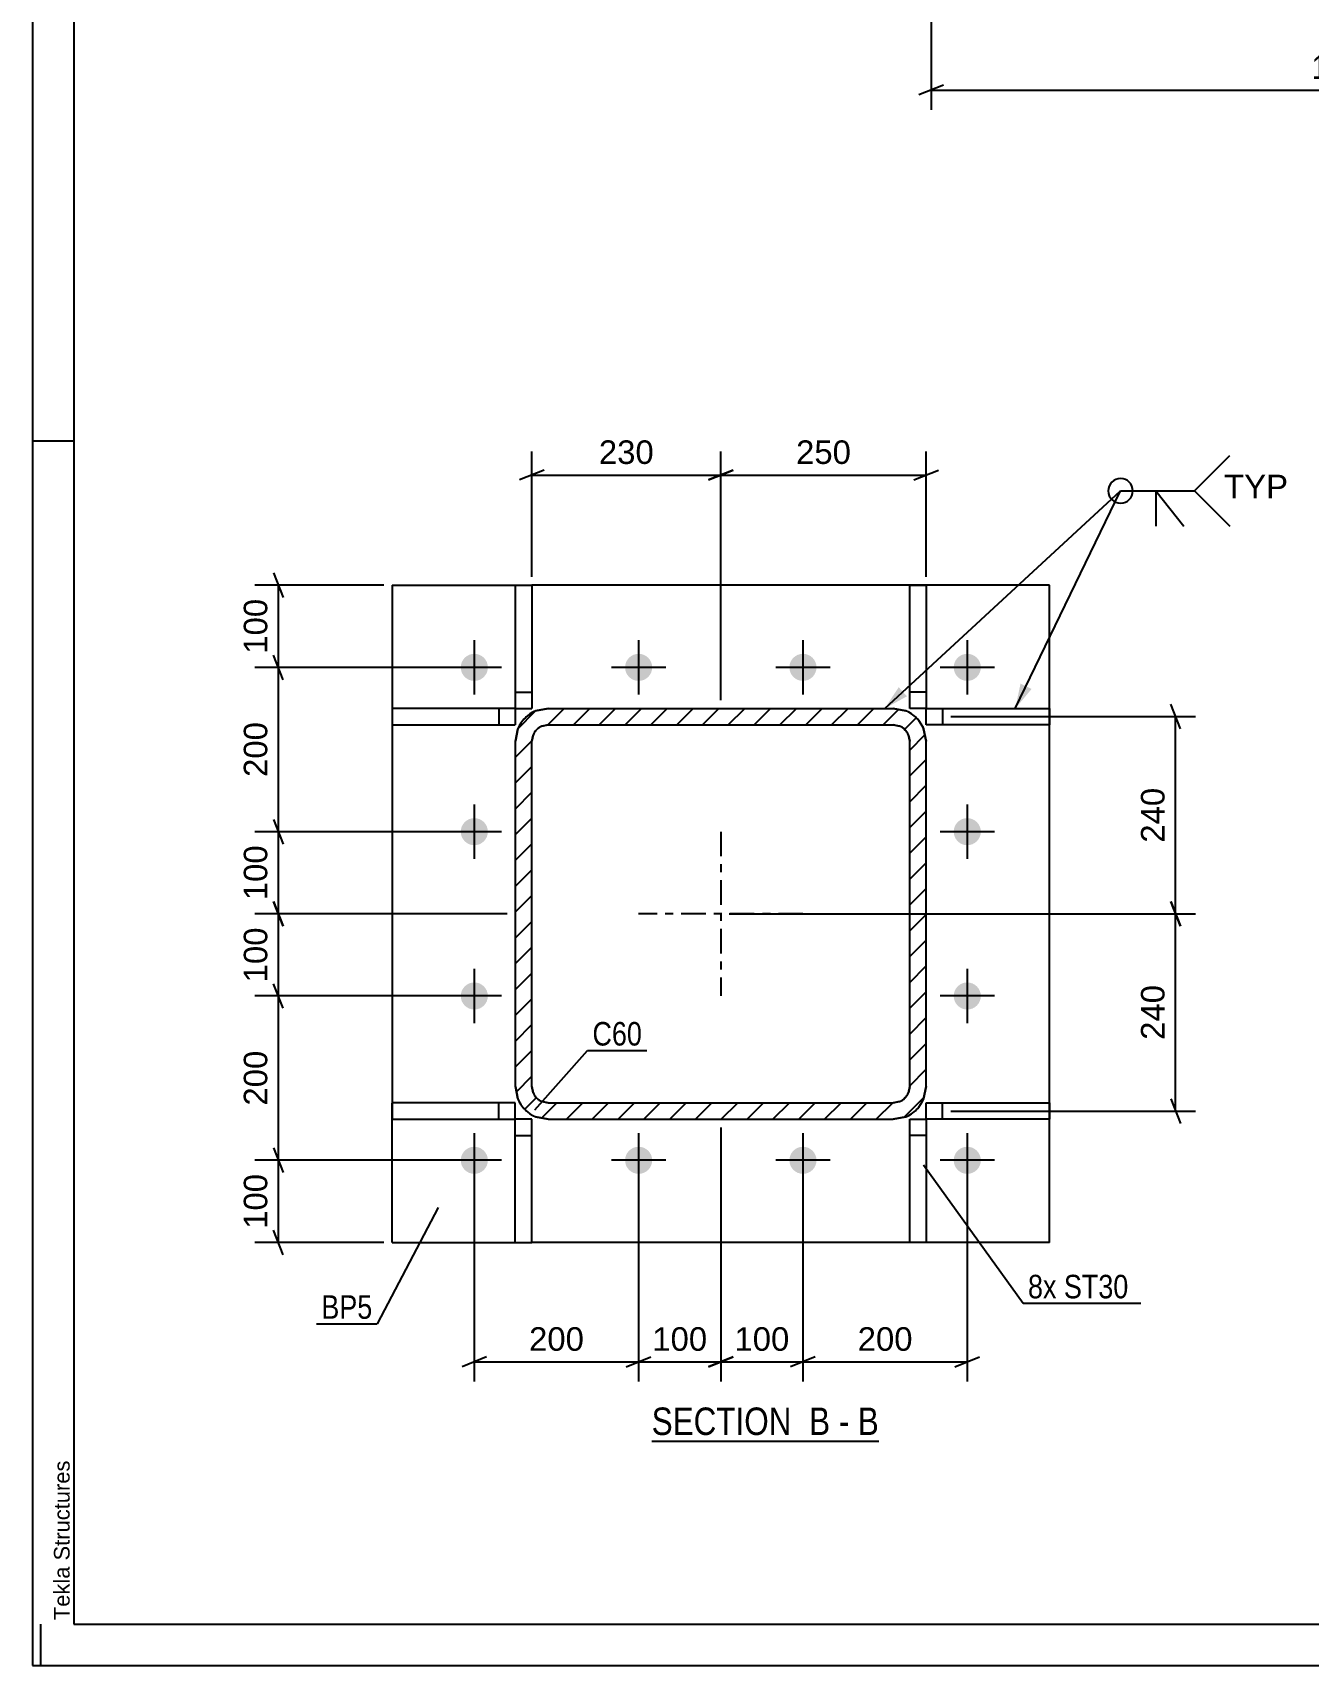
# Model space of a CAD drawing. Header units: millimetres. Extents: x 0 to 2086, y 0 to 594.
# Drawn here: x 0 to 155.3, y 0 to 198.7 of the extents above; entities that cross this region are included whole.
import ezdxf

# ---------------------------------------------------------------- set-up
doc = ezdxf.new("R2010")
doc.units = ezdxf.units.MM
doc.linetypes.add('DXK_LINE_DOT2', pattern=[3.9198, 1.9599, -1.9599])
doc.linetypes.add('DXK_LINE_DOT3', pattern=[5.9187, 2.979, -0.9799, 0.9799, -0.9799])
doc.styles.add('Arial', font='arial.ttf', dxfattribs={"height": 0.2})
doc.styles.add('Arial Narrow', font='ARIALN.TTF', dxfattribs={"height": 0.2})

# ---------------------------------------------------------------- blocks, each defined once
blk = doc.blocks.new('Unknown-284858482-1134')
at = {"color": 5, "linetype": 'Continuous'}
for p, q in [((0, 594), (0, 0)), ((5, 589), (5, 5)), ((5, 149), (0, 149)), ((1, 0), (1, 5)), ((5, 5), (836, 5)), ((0, 0), (841, 0))]:
    blk.add_line(p, q, dxfattribs=at)
at = {"color": 174, "linetype": 'Continuous', "style": 'Arial'}
blk.add_text('Tekla Structures', height=1.9102, rotation=90, dxfattribs=at).set_placement((4.5, 5.5))
blk = doc.blocks.new('Unknown-284858482-11 - 8333')
at = {"color": 6, "linetype": 'Continuous'}
blk.add_line((75.35, 27.29), (103, 27.29), dxfattribs=at)
at = {"color": 0, "linetype": 'Continuous'}
for points in [[(93.46, 28.04), (93.46, 31.54), (75.35, 31.54), (75.35, 28.04)], [(97.07, 28.04), (97.07, 31.54), (94.51, 31.54), (94.51, 28.04)], [(99.39, 28.04), (99.39, 31.54), (98.12, 31.54), (98.12, 28.04)], [(103, 28.04), (103, 31.54), (100.44, 31.54), (100.44, 28.04)]]:
    blk.add_wipeout(points, dxfattribs=at)
at = {"color": 7, "linetype": 'Continuous', "style": 'Arial Narrow'}
for s, p in [('SECTION ', (75.35, 28.04)), ('B', (94.51, 28.04)), ('B', (100.44, 28.04)), ('-', (98.12, 28.04))]:
    blk.add_text(s, height=3.34, dxfattribs=at).set_placement(p)
blk = doc.blocks.new('Part-284858482-8403 - 8333')
at = {"linetype": 'Continuous'}
h = blk.add_hatch(dxfattribs=at)
h.set_pattern_fill('', scale=0.7, style=0, pattern_type=0)
h.set_pattern_definition([(45, (61.2248, 116.163), (-1.571545, 1.571545), [])])
h.paths.add_polyline_path([(62.76, 116.47), (61.22, 116.16), (59.93, 115.3), (59.06, 114), (58.76, 112.47), (58.76, 70.47), (59.06, 68.94), (59.93, 67.64), (61.22, 66.77), (62.76, 66.47), (104.76, 66.47), (106.29, 66.77), (107.58, 67.64), (108.45, 68.94), (108.76, 70.47), (108.76, 112.47), (108.45, 114), (107.58, 115.3), (106.29, 116.16), (104.76, 116.47)])
h.paths.add_polyline_path([(105.52, 114.32), (106.17, 113.88), (106.6, 113.23), (106.76, 112.47), (106.76, 70.47), (106.6, 69.7), (106.17, 69.05), (105.52, 68.62), (104.76, 68.47), (62.76, 68.47), (61.99, 68.62), (61.34, 69.05), (60.91, 69.7), (60.76, 70.47), (60.76, 112.47), (60.91, 113.23), (61.34, 113.88), (61.99, 114.32), (62.76, 114.47), (104.76, 114.47)])
at = {"color": 7, "linetype": 'DXK_LINE_DOT2'}
for p, q in [((61.22, 116.16), (62.76, 116.47)), ((62.76, 116.47), (104.76, 116.47)), ((104.76, 116.47), (106.29, 116.16)), ((58.76, 112.47), (59.06, 114)), ((62.76, 114.47), (61.99, 114.32)), ((62.76, 114.47), (104.76, 114.47)), ((105.52, 114.32), (104.76, 114.47)), ((108.45, 114), (108.76, 112.47)), ((58.76, 70.47), (58.76, 112.47)), ((60.91, 113.23), (60.76, 112.47)), ((60.76, 70.47), (60.76, 112.47)), ((106.76, 112.47), (106.6, 113.23)), ((106.76, 70.47), (106.76, 112.47)), ((108.76, 70.47), (108.76, 112.47)), ((59.06, 68.94), (58.76, 70.47)), ((60.76, 70.47), (60.91, 69.7)), ((106.6, 69.7), (106.76, 70.47)), ((108.76, 70.47), (108.45, 68.94)), ((61.99, 68.62), (62.76, 68.47)), ((62.76, 68.47), (104.76, 68.47)), ((104.76, 68.47), (105.52, 68.62)), ((62.76, 66.47), (61.22, 66.77)), ((62.76, 66.47), (104.76, 66.47)), ((106.29, 66.77), (104.76, 66.47))]:
    blk.add_line(p, q, dxfattribs=at)
at = {"color": 2, "linetype": 'Continuous'}
for p, q in [((62.76, 116.47), (61.22, 116.16)), ((62.76, 116.47), (104.76, 116.47)), ((106.29, 116.16), (104.76, 116.47)), ((59.06, 114), (58.76, 112.47)), ((61.99, 114.32), (62.76, 114.47)), ((62.76, 114.47), (104.76, 114.47)), ((104.76, 114.47), (105.52, 114.32)), ((108.76, 112.47), (108.45, 114)), ((58.76, 70.47), (58.76, 112.47)), ((60.76, 112.47), (60.91, 113.23)), ((60.76, 70.47), (60.76, 112.47)), ((106.6, 113.23), (106.76, 112.47)), ((106.76, 70.47), (106.76, 112.47)), ((108.76, 70.47), (108.76, 112.47)), ((58.76, 70.47), (59.06, 68.94)), ((60.91, 69.7), (60.76, 70.47)), ((106.76, 70.47), (106.6, 69.7)), ((108.45, 68.94), (108.76, 70.47)), ((62.76, 68.47), (61.99, 68.62)), ((62.76, 68.47), (104.76, 68.47)), ((105.52, 68.62), (104.76, 68.47)), ((61.22, 66.77), (62.76, 66.47)), ((62.76, 66.47), (104.76, 66.47)), ((104.76, 66.47), (106.29, 66.77))]:
    blk.add_line(p, q, dxfattribs=at)
at = {"color": 7, "linetype": 'DXK_LINE_DOT3'}
for p, q in [((83.76, 101.47), (83.76, 81.47)), ((93.76, 91.47), (73.76, 91.47))]:
    blk.add_line(p, q, dxfattribs=at)
at = {"color": 7, "linetype": 'DXK_LINE_DOT2'}
for centre, radius, start, end in [((62.76, 112.47), 4, 112.5, 157.5), ((104.76, 112.47), 4, 22.5, 67.5), ((62.76, 112.47), 2, 112.5, 157.5), ((104.76, 112.47), 2, 22.5, 67.5), ((62.76, 70.47), 2, 202.5, 247.5), ((104.76, 70.47), 2, 292.5, 337.5), ((62.76, 70.47), 4, 202.5, 247.5), ((104.76, 70.47), 4, 292.5, 337.5)]:
    blk.add_arc(centre, radius, start, end, dxfattribs=at)
at = {"color": 2, "linetype": 'Continuous'}
for centre, radius, start, end in [((62.76, 112.47), 4, 112.5, 157.5), ((104.76, 112.47), 4, 22.5, 67.5), ((62.76, 112.47), 2, 112.5, 157.5), ((104.76, 112.47), 2, 22.5, 67.5), ((62.76, 70.47), 2, 202.5, 247.5), ((104.76, 70.47), 2, 292.5, 337.5), ((62.76, 70.47), 4, 202.5, 247.5), ((104.76, 70.47), 4, 292.5, 337.5)]:
    blk.add_arc(centre, radius, start, end, dxfattribs=at)
blk = doc.blocks.new('Part-284858482-8339 - 8333')
at = {"color": 2, "linetype": 'Continuous'}
for p, q in [((58.75, 68.47), (43.75, 68.47)), ((43.75, 68.47), (43.75, 66.47)), ((56.75, 66.47), (56.75, 68.47)), ((58.75, 66.47), (58.75, 68.47)), ((43.75, 66.47), (58.75, 66.47))]:
    blk.add_line(p, q, dxfattribs=at)
blk = doc.blocks.new('Part-284858482-8337 - 8333')
at = {"color": 2, "linetype": 'Continuous'}
for p, q in [((43.76, 131.47), (58.75, 131.47)), ((43.76, 131.47), (43.76, 116.47)), ((106.75, 131.47), (60.75, 131.47)), ((123.76, 131.47), (108.75, 131.47)), ((123.76, 51.47), (123.76, 131.47)), ((43.76, 114.47), (43.76, 68.47)), ((43.76, 51.47), (43.76, 66.47)), ((43.76, 51.47), (58.75, 51.47)), ((106.75, 51.47), (60.75, 51.47)), ((123.76, 51.47), (108.75, 51.47))]:
    blk.add_line(p, q, dxfattribs=at)
at = {"color": 7, "linetype": 'DXK_LINE_DOT2'}
for p, q in [((58.75, 131.47), (60.75, 131.47)), ((108.75, 131.47), (106.75, 131.47)), ((43.76, 116.47), (43.76, 114.47)), ((43.76, 66.47), (43.76, 68.47)), ((58.75, 51.47), (60.75, 51.47)), ((108.75, 51.47), (106.75, 51.47))]:
    blk.add_line(p, q, dxfattribs=at)
blk = doc.blocks.new('Part-284858482-8338 - 8333')
at = {"color": 2, "linetype": 'Continuous'}
for p, q in [((58.75, 51.47), (58.75, 66.47)), ((60.75, 66.47), (58.75, 66.47)), ((60.75, 51.47), (60.75, 66.47)), ((58.75, 64.47), (60.75, 64.47)), ((58.75, 51.47), (60.75, 51.47))]:
    blk.add_line(p, q, dxfattribs=at)
blk = doc.blocks.new('Part-284858482-8340 - 8333')
at = {"color": 2, "linetype": 'Continuous'}
for p, q in [((58.75, 131.47), (60.75, 131.47)), ((58.75, 131.47), (58.75, 116.47)), ((60.75, 131.47), (60.75, 116.47)), ((58.75, 118.47), (60.75, 118.47)), ((58.75, 116.47), (60.75, 116.47))]:
    blk.add_line(p, q, dxfattribs=at)
blk = doc.blocks.new('Part-284858482-8341 - 8333')
at = {"color": 2, "linetype": 'Continuous'}
for p, q in [((58.75, 116.47), (43.75, 116.47)), ((43.75, 116.47), (43.75, 114.47)), ((56.75, 116.47), (56.75, 114.47)), ((58.75, 116.47), (58.75, 114.47)), ((43.75, 114.47), (58.75, 114.47))]:
    blk.add_line(p, q, dxfattribs=at)
blk = doc.blocks.new('Bolt-284858482-8406 - 8333')
at = {"linetype": 'Continuous'}
for points in [[(55.41, 121.47, -1), (52.11, 121.47, -1)], [(75.41, 121.47, -1), (72.11, 121.47, -1)], [(95.41, 121.47, -1), (92.11, 121.47, -1)], [(115.41, 121.47, -1), (112.11, 121.47, -1)], [(55.41, 101.47, -1), (52.11, 101.47, -1)], [(115.41, 101.47, -1), (112.11, 101.47, -1)], [(55.41, 81.47, -1), (52.11, 81.47, -1)], [(115.41, 81.47, -1), (112.11, 81.47, -1)], [(55.41, 61.47, -1), (52.11, 61.47, -1)], [(75.41, 61.47, -1), (72.11, 61.47, -1)], [(95.41, 61.47, -1), (92.11, 61.47, -1)], [(115.41, 61.47, -1), (112.11, 61.47, -1)]]:
    blk.add_hatch(color=1, dxfattribs=at).paths.add_polyline_path(points)
at = {"color": 1, "linetype": 'Continuous'}
for p, q in [((53.76, 124.77), (53.76, 118.17)), ((73.76, 124.77), (73.76, 118.17)), ((93.76, 124.77), (93.76, 118.17)), ((113.76, 124.77), (113.76, 118.17)), ((57.06, 121.47), (50.46, 121.47)), ((77.06, 121.47), (70.46, 121.47)), ((97.06, 121.47), (90.46, 121.47)), ((117.06, 121.47), (110.46, 121.47)), ((53.76, 104.77), (53.76, 98.17)), ((113.76, 104.77), (113.76, 98.17)), ((57.06, 101.47), (50.46, 101.47)), ((117.06, 101.47), (110.46, 101.47)), ((53.76, 84.77), (53.76, 78.17)), ((113.76, 84.77), (113.76, 78.17)), ((57.06, 81.47), (50.46, 81.47)), ((117.06, 81.47), (110.46, 81.47)), ((53.76, 64.77), (53.76, 58.17)), ((73.76, 64.77), (73.76, 58.17)), ((93.76, 64.77), (93.76, 58.17)), ((113.76, 64.77), (113.76, 58.17)), ((57.06, 61.47), (50.46, 61.47)), ((77.06, 61.47), (70.46, 61.47)), ((97.06, 61.47), (90.46, 61.47)), ((117.06, 61.47), (110.46, 61.47))]:
    blk.add_line(p, q, dxfattribs=at)
blk = doc.blocks.new('Part-284858482-8342 - 8333')
at = {"color": 2, "linetype": 'Continuous'}
for p, q in [((106.75, 51.47), (106.75, 66.47)), ((106.75, 66.47), (108.75, 66.47)), ((108.75, 66.47), (108.75, 51.47)), ((108.75, 64.47), (106.75, 64.47)), ((108.75, 51.47), (106.75, 51.47))]:
    blk.add_line(p, q, dxfattribs=at)
blk = doc.blocks.new('Part-284858482-8343 - 8333')
at = {"color": 2, "linetype": 'Continuous'}
for p, q in [((108.75, 68.47), (123.75, 68.47)), ((108.75, 66.47), (108.75, 68.47)), ((110.75, 66.47), (110.75, 68.47)), ((123.75, 68.47), (123.75, 66.47)), ((123.75, 66.47), (108.75, 66.47))]:
    blk.add_line(p, q, dxfattribs=at)
blk = doc.blocks.new('Part-284858482-8344 - 8333')
at = {"color": 2, "linetype": 'Continuous'}
for p, q in [((106.75, 116.47), (106.75, 131.47)), ((106.75, 131.47), (108.75, 131.47)), ((108.75, 131.47), (108.75, 116.47)), ((108.75, 118.47), (106.75, 118.47)), ((108.75, 116.47), (106.75, 116.47))]:
    blk.add_line(p, q, dxfattribs=at)
blk = doc.blocks.new('Part-284858482-8345 - 8333')
at = {"color": 2, "linetype": 'Continuous'}
for p, q in [((108.75, 116.47), (123.75, 116.47)), ((108.75, 114.47), (108.75, 116.47)), ((110.75, 116.47), (110.75, 114.47)), ((123.75, 116.47), (123.75, 114.47)), ((123.75, 114.47), (108.75, 114.47))]:
    blk.add_line(p, q, dxfattribs=at)
blk = doc.blocks.new('StraightDimension-284858482-19037 - 8333')
at = {"color": 7, "linetype": 'Continuous'}
for p, q in [((57.76, 91.47), (27.06, 91.47)), ((29.31, 92.97), (30.51, 89.97)), ((29.91, 81.47), (29.91, 91.47)), ((30.51, 79.97), (29.31, 82.97)), ((52.76, 81.47), (27.06, 81.47))]:
    blk.add_line(p, q, dxfattribs=at)
at = {"color": 0}
blk.add_wipeout([(29.16, 90.4), (24.96, 90.4), (24.96, 82.53), (29.16, 82.53)], dxfattribs=at)
at = {"color": 3, "style": 'Arial'}
blk.add_text('100', height=2.865, rotation=90.0002, dxfattribs=at).set_placement((28.56, 83.13))
blk = doc.blocks.new('StraightDimension-284858482-19008 - 8333')
at = {"color": 7, "linetype": 'Continuous'}
for p, q in [((53.76, 60.47), (53.76, 34.54)), ((73.76, 60.47), (73.76, 34.54)), ((55.26, 37.54), (52.26, 36.34)), ((53.76, 36.94), (73.76, 36.94)), ((72.26, 36.34), (75.26, 37.54))]:
    blk.add_line(p, q, dxfattribs=at)
at = {"color": 0}
blk.add_wipeout([(67.69, 37.69), (67.69, 41.89), (59.82, 41.89), (59.82, 37.69)], dxfattribs=at)
at = {"color": 3, "style": 'Arial'}
blk.add_text('200', height=2.865, dxfattribs=at).set_placement((60.42, 38.29))
blk = doc.blocks.new('StraightDimension-284858482-18190 - 8333')
at = {"color": 7, "linetype": 'Continuous'}
for p, q in [((60.75, 132.47), (60.75, 147.73)), ((83.76, 117.47), (83.76, 147.73)), ((62.25, 145.48), (59.25, 144.28)), ((82.26, 144.28), (85.26, 145.48)), ((60.75, 144.88), (83.76, 144.88))]:
    blk.add_line(p, q, dxfattribs=at)
at = {"color": 0}
blk.add_wipeout([(76.19, 145.63), (76.19, 149.83), (68.32, 149.83), (68.32, 145.63)], dxfattribs=at)
at = {"color": 3, "style": 'Arial'}
blk.add_text('230', height=2.865, dxfattribs=at).set_placement((68.92, 146.23))
blk = doc.blocks.new('StraightDimension-284858482-19034 - 8333')
at = {"color": 7, "linetype": 'Continuous'}
for p, q in [((42.76, 131.47), (27.06, 131.47)), ((29.31, 132.97), (30.51, 129.97)), ((29.91, 121.47), (29.91, 131.47)), ((52.76, 121.47), (27.06, 121.47)), ((30.51, 119.97), (29.31, 122.97))]:
    blk.add_line(p, q, dxfattribs=at)
at = {"color": 0}
blk.add_wipeout([(29.16, 130.4), (24.96, 130.4), (24.96, 122.53), (29.16, 122.53)], dxfattribs=at)
at = {"color": 3, "style": 'Arial'}
blk.add_text('100', height=2.865, rotation=90.0002, dxfattribs=at).set_placement((28.56, 123.13))
blk = doc.blocks.new('StraightDimension-284858482-8833 - 8333')
at = {"color": 7, "linetype": 'Continuous'}
for p, q in [((84.76, 91.47), (141.52, 91.47)), ((139.72, 89.97), (138.52, 92.97)), ((139.12, 67.47), (139.12, 91.47)), ((138.52, 68.97), (139.72, 65.97)), ((111.75, 67.47), (141.52, 67.47))]:
    blk.add_line(p, q, dxfattribs=at)
at = {"color": 0}
blk.add_wipeout([(138.37, 83.4), (134.17, 83.4), (134.17, 75.53), (138.37, 75.53)], dxfattribs=at)
at = {"color": 3, "style": 'Arial'}
blk.add_text('240', height=2.865, rotation=90.0002, dxfattribs=at).set_placement((137.77, 76.13))
blk = doc.blocks.new('StraightDimension-284858482-8832 - 8333')
at = {"color": 7, "linetype": 'Continuous'}
for p, q in [((111.75, 115.47), (141.52, 115.47)), ((139.72, 113.97), (138.52, 116.97)), ((139.12, 91.47), (139.12, 115.47)), ((84.76, 91.47), (141.52, 91.47)), ((138.52, 92.97), (139.72, 89.97))]:
    blk.add_line(p, q, dxfattribs=at)
at = {"color": 0}
blk.add_wipeout([(138.37, 107.4), (134.17, 107.4), (134.17, 99.53), (138.37, 99.53)], dxfattribs=at)
at = {"color": 3, "style": 'Arial'}
blk.add_text('240', height=2.865, rotation=90.0002, dxfattribs=at).set_placement((137.77, 100.13))
blk = doc.blocks.new('StraightDimension-284858482-18189 - 8333')
at = {"color": 7, "linetype": 'Continuous'}
for p, q in [((83.76, 117.47), (83.76, 147.73)), ((108.75, 132.47), (108.75, 147.73)), ((85.26, 145.48), (82.26, 144.28)), ((107.25, 144.28), (110.25, 145.48)), ((83.76, 144.88), (108.75, 144.88))]:
    blk.add_line(p, q, dxfattribs=at)
at = {"color": 0}
blk.add_wipeout([(100.19, 145.63), (100.19, 149.83), (92.32, 149.83), (92.32, 145.63)], dxfattribs=at)
at = {"color": 3, "style": 'Arial'}
blk.add_text('250', height=2.865, dxfattribs=at).set_placement((92.92, 146.23))
blk = doc.blocks.new('StraightDimension-284858482-19005 - 8333')
at = {"color": 7, "linetype": 'Continuous'}
for p, q in [((93.76, 60.47), (93.76, 34.54)), ((113.76, 60.47), (113.76, 34.54)), ((95.26, 37.54), (92.26, 36.34)), ((93.76, 36.94), (113.76, 36.94)), ((112.26, 36.34), (115.26, 37.54))]:
    blk.add_line(p, q, dxfattribs=at)
at = {"color": 0}
blk.add_wipeout([(107.69, 37.69), (107.69, 41.89), (99.82, 41.89), (99.82, 37.69)], dxfattribs=at)
at = {"color": 3, "style": 'Arial'}
blk.add_text('200', height=2.865, dxfattribs=at).set_placement((100.42, 38.29))
blk = doc.blocks.new('StraightDimension-284858482-19006 - 8333')
at = {"color": 7, "linetype": 'Continuous'}
for p, q in [((83.76, 65.47), (83.76, 34.54)), ((93.76, 60.47), (93.76, 34.54)), ((82.26, 36.34), (85.26, 37.54)), ((83.76, 36.94), (93.76, 36.94)), ((95.26, 37.54), (92.26, 36.34))]:
    blk.add_line(p, q, dxfattribs=at)
at = {"color": 0}
blk.add_wipeout([(92.69, 37.69), (92.69, 41.89), (84.82, 41.89), (84.82, 37.69)], dxfattribs=at)
at = {"color": 3, "style": 'Arial'}
blk.add_text('100', height=2.865, dxfattribs=at).set_placement((85.42, 38.29))
blk = doc.blocks.new('StraightDimension-284858482-19007 - 8333')
at = {"color": 7, "linetype": 'Continuous'}
for p, q in [((83.76, 65.47), (83.76, 34.54)), ((73.76, 60.47), (73.76, 34.54)), ((72.26, 36.34), (75.26, 37.54)), ((73.76, 36.94), (83.76, 36.94)), ((85.26, 37.54), (82.26, 36.34))]:
    blk.add_line(p, q, dxfattribs=at)
at = {"color": 0}
blk.add_wipeout([(82.69, 37.69), (82.69, 41.89), (74.82, 41.89), (74.82, 37.69)], dxfattribs=at)
at = {"color": 3, "style": 'Arial'}
blk.add_text('100', height=2.865, dxfattribs=at).set_placement((75.42, 38.29))
blk = doc.blocks.new('StraightDimension-284858482-19035 - 8333')
at = {"color": 7, "linetype": 'Continuous'}
for p, q in [((52.76, 121.47), (27.06, 121.47)), ((30.51, 119.97), (29.31, 122.97)), ((29.91, 101.47), (29.91, 121.47)), ((52.76, 101.47), (27.06, 101.47)), ((29.31, 102.97), (30.51, 99.97))]:
    blk.add_line(p, q, dxfattribs=at)
at = {"color": 0}
blk.add_wipeout([(29.16, 115.4), (24.96, 115.4), (24.96, 107.53), (29.16, 107.53)], dxfattribs=at)
at = {"color": 3, "style": 'Arial'}
blk.add_text('200', height=2.865, rotation=90.0002, dxfattribs=at).set_placement((28.56, 108.13))
blk = doc.blocks.new('StraightDimension-284858482-19036 - 8333')
at = {"color": 7, "linetype": 'Continuous'}
for p, q in [((52.76, 101.47), (27.06, 101.47)), ((29.31, 102.97), (30.51, 99.97)), ((29.91, 91.47), (29.91, 101.47)), ((57.76, 91.47), (27.06, 91.47)), ((30.51, 89.97), (29.31, 92.97))]:
    blk.add_line(p, q, dxfattribs=at)
at = {"color": 0}
blk.add_wipeout([(29.16, 100.4), (24.96, 100.4), (24.96, 92.53), (29.16, 92.53)], dxfattribs=at)
at = {"color": 3, "style": 'Arial'}
blk.add_text('100', height=2.865, rotation=90.0002, dxfattribs=at).set_placement((28.56, 93.13))
blk = doc.blocks.new('StraightDimension-284858482-19038 - 8333')
at = {"color": 7, "linetype": 'Continuous'}
for p, q in [((30.51, 79.97), (29.31, 82.97)), ((52.76, 81.47), (27.06, 81.47)), ((29.91, 61.47), (29.91, 81.47)), ((29.31, 62.97), (30.51, 59.97)), ((52.76, 61.47), (27.06, 61.47))]:
    blk.add_line(p, q, dxfattribs=at)
at = {"color": 0}
blk.add_wipeout([(29.16, 75.4), (24.96, 75.4), (24.96, 67.53), (29.16, 67.53)], dxfattribs=at)
at = {"color": 3, "style": 'Arial'}
blk.add_text('200', height=2.865, rotation=90.0002, dxfattribs=at).set_placement((28.56, 68.13))
blk = doc.blocks.new('StraightDimension-284858482-19039 - 8333')
at = {"color": 7, "linetype": 'Continuous'}
for p, q in [((29.31, 62.97), (30.51, 59.97)), ((52.76, 61.47), (27.06, 61.47)), ((29.91, 51.47), (29.91, 61.47)), ((30.51, 49.97), (29.31, 52.97)), ((42.76, 51.47), (27.06, 51.47))]:
    blk.add_line(p, q, dxfattribs=at)
at = {"color": 0}
blk.add_wipeout([(29.16, 60.4), (24.96, 60.4), (24.96, 52.53), (29.16, 52.53)], dxfattribs=at)
at = {"color": 3, "style": 'Arial'}
blk.add_text('100', height=2.865, rotation=90.0002, dxfattribs=at).set_placement((28.56, 53.13))
blk = doc.blocks.new('StraightDimension-284858482-2008 - 1225')
at = {"color": 7, "linetype": 'Continuous'}
for p, q in [((109.36, 261.64), (109.36, 189.34)), ((209.36, 261.64), (209.36, 189.34)), ((110.86, 192.34), (107.86, 191.14)), ((109.36, 191.74), (209.36, 191.74)), ((207.86, 191.14), (210.86, 192.34))]:
    blk.add_line(p, q, dxfattribs=at)
at = {"color": 0}
blk.add_wipeout([(163.62, 192.49), (163.62, 196.69), (155.1, 196.69), (155.1, 192.49)], dxfattribs=at)
at = {"color": 3, "style": 'Arial Narrow'}
blk.add_text('1500', height=2.863, dxfattribs=at).set_placement((155.7, 193.09))
blk = doc.blocks.new('MarkSet-284858482-8872 - 8333')
at = {"color": 0}
blk.add_wipeout([(124.62, 44.67), (124.62, 47.67), (121.15, 47.67), (121.15, 44.67)], dxfattribs=at)
blk.add_wipeout([(124.62, 44.67), (124.62, 47.67), (121.15, 47.67), (121.15, 44.67)], dxfattribs=at)
at = {"color": 30, "linetype": 'Continuous'}
blk.add_line((108.44, 60.9), (120.55, 44.07), dxfattribs=at)
at = {"color": 0}
blk.add_wipeout([(133.37, 44.67), (133.37, 47.67), (125.52, 47.67), (125.52, 44.67)], dxfattribs=at)
blk.add_wipeout([(133.37, 44.67), (133.37, 47.67), (125.52, 47.67), (125.52, 44.67)], dxfattribs=at)
at = {"color": 30, "linetype": 'Continuous'}
blk.add_line((120.55, 44.07), (134.87, 44.07), dxfattribs=at)
at = {"color": 3, "style": 'Arial Narrow'}
for s, p in [('8x', (121.15, 44.67)), ('ST30', (125.52, 44.67))]:
    blk.add_text(s, height=2.863, dxfattribs=at).set_placement(p)
blk = doc.blocks.new('Mark-284858482-8891 - 8333')
at = {"color": 0}
blk.add_wipeout([(74.17, 75.44), (74.17, 78.44), (68.14, 78.44), (68.14, 75.44)], dxfattribs=at)
blk.add_wipeout([(74.17, 75.44), (74.17, 78.44), (68.14, 78.44), (68.14, 75.44)], dxfattribs=at)
at = {"color": 30, "linetype": 'Continuous'}
for p, q in [((61.11, 67.61), (67.54, 74.84)), ((67.54, 74.84), (74.77, 74.84))]:
    blk.add_line(p, q, dxfattribs=at)
at = {"color": 3, "style": 'Arial Narrow'}
blk.add_text('C60', height=2.863, dxfattribs=at).set_placement((68.14, 75.44))
blk = doc.blocks.new('Mark-284858482-8897 - 8333')
at = {"color": 0}
blk.add_wipeout([(41.35, 42.18), (41.35, 45.18), (35.14, 45.18), (35.14, 42.18)], dxfattribs=at)
blk.add_wipeout([(41.35, 42.18), (41.35, 45.18), (35.14, 45.18), (35.14, 42.18)], dxfattribs=at)
at = {"color": 30, "linetype": 'Continuous'}
for p in [(49.34, 55.74), (34.54, 41.58)]:
    blk.add_line(p, (41.95, 41.58), dxfattribs=at)
at = {"color": 3, "style": 'Arial Narrow'}
blk.add_text('BP5', height=2.863, dxfattribs=at).set_placement((35.14, 42.18))
blk = doc.blocks.new('WeldMark-284858482-8923 - 8333')
at = {"linetype": 'Continuous'}
for points in [[(121.59, 118.84), (119.61, 116.47), (120.24, 119.49)], [(106.43, 117.95), (103.72, 116.47), (105.41, 119.05)]]:
    blk.add_hatch(color=30, dxfattribs=at).paths.add_polyline_path(points)
at = {"color": 30, "linetype": 'Continuous'}
for p, q in [((103.72, 116.47), (132.42, 142.95)), ((119.61, 116.47), (132.42, 142.95)), ((132.42, 142.95), (141.42, 142.95))]:
    blk.add_line(p, q, dxfattribs=at)
at = {"color": 3, "linetype": 'Continuous'}
for q in [(140.14, 138.66), (136.71, 138.66)]:
    blk.add_line((136.71, 142.95), q, dxfattribs=at)
for start, end in [(90, 270), (270, 90)]:
    blk.add_arc((132.42, 142.95), 1.5, start, end, dxfattribs=at)
at = {"color": 0, "linetype": 'Continuous'}
blk.add_wipeout([(152.8, 142.05), (152.8, 145.05), (145.02, 145.05), (145.02, 142.05)], dxfattribs=at)
blk.add_wipeout([(152.8, 142.05), (152.8, 145.05), (145.02, 145.05), (145.02, 142.05)], dxfattribs=at)
at = {"color": 3, "linetype": 'Continuous'}
for q in [(145.71, 147.24), (145.71, 138.66)]:
    blk.add_line((141.42, 142.95), q, dxfattribs=at)
at = {"color": 3, "linetype": 'Continuous', "style": 'Arial'}
blk.add_text('TYP', height=2.865, dxfattribs=at).set_placement((145.02, 142.05))

msp = doc.modelspace()

# ---------------------------------------------------------------- block references
for name in ['Unknown-284858482-1134', 'Part-284858482-8337 - 8333', 'Part-284858482-8340 - 8333', 'Part-284858482-8344 - 8333', 'Bolt-284858482-8406 - 8333', 'Part-284858482-8341 - 8333', 'Part-284858482-8403 - 8333', 'Part-284858482-8345 - 8333', 'Part-284858482-8339 - 8333', 'Part-284858482-8343 - 8333', 'Part-284858482-8338 - 8333', 'Part-284858482-8342 - 8333']:
    msp.add_blockref(name, (0, 0))

# ---------------------------------------------------------------- next in the draw order: block references
for name in ['StraightDimension-284858482-2008 - 1225', 'StraightDimension-284858482-18190 - 8333', 'StraightDimension-284858482-19034 - 8333', 'StraightDimension-284858482-19037 - 8333', 'StraightDimension-284858482-8833 - 8333', 'Mark-284858482-8891 - 8333', 'StraightDimension-284858482-19008 - 8333', 'StraightDimension-284858482-19005 - 8333', 'Unknown-284858482-11 - 8333']:
    msp.add_blockref(name, (0, 0))

# ---------------------------------------------------------------- next in the draw order: block references
for name in ['StraightDimension-284858482-19035 - 8333', 'StraightDimension-284858482-8832 - 8333', 'StraightDimension-284858482-19038 - 8333', 'StraightDimension-284858482-19006 - 8333', 'MarkSet-284858482-8872 - 8333']:
    msp.add_blockref(name, (0, 0))

# ---------------------------------------------------------------- next in the draw order: block references
for name in ['StraightDimension-284858482-18189 - 8333', 'StraightDimension-284858482-19036 - 8333', 'StraightDimension-284858482-19007 - 8333', 'StraightDimension-284858482-19039 - 8333']:
    msp.add_blockref(name, (0, 0))

# ---------------------------------------------------------------- next in the draw order: block references
for name in ['WeldMark-284858482-8923 - 8333', 'Mark-284858482-8897 - 8333']:
    msp.add_blockref(name, (0, 0))

doc.saveas('drawing.dxf')
